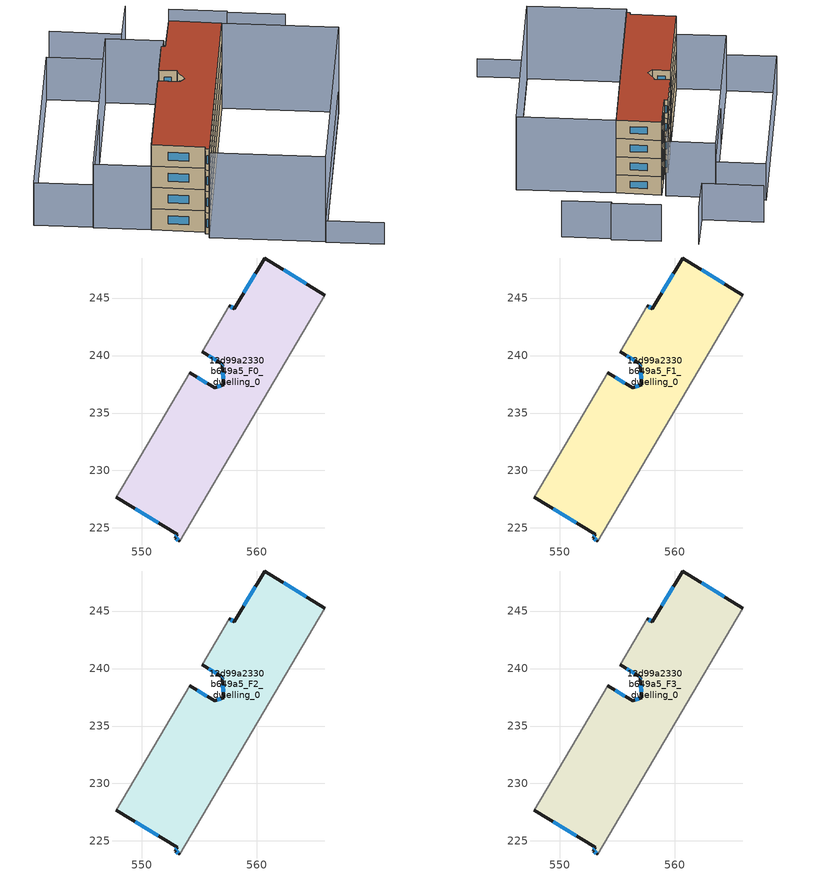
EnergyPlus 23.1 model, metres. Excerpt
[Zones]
12d99a2330b649a5_F0_dwelling_0
 floor ground (EU_floor_Construction): 565.92,245.26 553.32,223.86 552.9,224.12 553.09,224.43 547.79,227.67 554.17,238.5 556.34,237.18 557.13,237.45 556.99,239.11 557.06,239.24 555.25,240.34 557.6,244.35 558.04,244.09 560.72,248.49 z0
 wall outside (EU_wall_Construction): 555.25,240.34 557.06,239.24 556.99,239.11 557.13,237.45 556.34,237.18 554.17,238.5 / 565.92,245.26 560.72,248.49 558.04,244.09 557.6,244.35 / 547.79,227.67 553.09,224.43 552.9,224.12 553.32,223.86 z0:3
 wall adiabatic (EU_wall_Construction): 557.6,244.35 555.25,240.34 / 553.32,223.86 565.92,245.26 / 554.17,238.5 547.79,227.67 z0:3
 window (EU_Window_Construction): 556.88,237.37 556.58,237.27 / 557.03,238.59 557.09,237.97 / 557.04,239.2 557.01,239.15 / 555.81,240 556.5,239.58 / 557.9,244.17 557.74,244.27 / 559.88,247.12 558.87,245.46 / 564.3,246.27 562.34,247.48 / 553.04,224.04 553.19,223.94 / 553.04,224.33 552.96,224.22 / 549.44,226.66 551.44,225.44 / 555.66,237.59 554.84,238.09 z0.93:2.07
12d99a2330b649a5_F1_dwelling_0
 floor to 12d99a2330b649a5_F0_dwelling_0 (EU_floor_Construction): 565.92,245.26 553.32,223.86 552.9,224.12 553.09,224.43 547.79,227.67 554.17,238.5 556.34,237.18 557.13,237.45 556.99,239.11 557.06,239.24 555.25,240.34 557.6,244.35 558.03,244.09 560.72,248.49 z3
 wall outside (EU_wall_Construction): 555.25,240.34 557.06,239.24 556.99,239.11 557.13,237.45 556.34,237.18 554.17,238.5 / 565.92,245.26 560.72,248.49 558.04,244.09 557.6,244.35 / 547.79,227.67 553.09,224.43 552.9,224.12 553.32,223.86 z3:6
 wall adiabatic (EU_wall_Construction): 557.6,244.35 555.25,240.34 / 553.32,223.86 565.92,245.26 / 554.17,238.5 547.79,227.67 z3:6
 window (EU_Window_Construction): 556.88,237.37 556.58,237.27 / 557.03,238.59 557.09,237.97 / 557.04,239.2 557.01,239.15 / 555.81,240 556.5,239.58 / 557.9,244.17 557.74,244.27 / 559.88,247.12 558.87,245.46 / 564.3,246.27 562.34,247.48 / 553.04,224.04 553.19,223.94 / 553.04,224.33 552.96,224.22 / 549.44,226.66 551.44,225.44 / 555.66,237.59 554.84,238.09 z3.93:5.07
12d99a2330b649a5_F2_dwelling_0
 floor to 12d99a2330b649a5_F1_dwelling_0 (EU_floor_Construction): 565.92,245.26 553.32,223.86 552.9,224.12 553.09,224.43 547.79,227.67 554.17,238.5 556.34,237.18 557.13,237.45 556.99,239.11 557.06,239.24 555.25,240.34 557.6,244.35 558.03,244.09 560.72,248.49 z6
 wall outside (EU_wall_Construction): 555.25,240.34 557.06,239.24 556.99,239.11 557.13,237.45 556.34,237.18 554.17,238.5 / 565.92,245.26 560.72,248.49 558.04,244.09 557.6,244.35 / 547.79,227.67 553.09,224.43 552.9,224.12 553.32,223.86 z6:9
 wall adiabatic (EU_wall_Construction): 557.6,244.35 555.25,240.34 / 553.32,223.86 565.92,245.26 / 554.17,238.5 547.79,227.67 z6:9
 window (EU_Window_Construction): 556.88,237.37 556.58,237.27 / 557.03,238.59 557.09,237.97 / 557.04,239.2 557.01,239.15 / 555.81,240 556.5,239.58 / 557.9,244.17 557.74,244.27 / 559.88,247.12 558.87,245.46 / 564.3,246.27 562.34,247.48 / 553.04,224.04 553.19,223.94 / 553.04,224.33 552.96,224.22 / 549.44,226.66 551.44,225.44 / 555.66,237.59 554.84,238.09 z6.93:8.07
12d99a2330b649a5_F3_dwelling_0
 floor to 12d99a2330b649a5_F2_dwelling_0 (EU_floor_Construction): 565.92,245.26 553.32,223.86 552.9,224.12 553.09,224.43 547.79,227.67 554.17,238.5 556.34,237.18 557.13,237.45 556.99,239.11 557.06,239.24 555.25,240.34 557.6,244.35 558.03,244.09 560.72,248.49 z9
 wall outside (EU_wall_Construction): 555.25,240.34 557.06,239.24 556.99,239.11 557.13,237.45 556.34,237.18 554.17,238.5 / 565.92,245.26 560.72,248.49 558.04,244.09 557.6,244.35 / 547.79,227.67 553.09,224.43 552.9,224.12 553.32,223.86 z9:12
 wall adiabatic (EU_wall_Construction): 557.6,244.35 555.25,240.34 / 553.32,223.86 565.92,245.26 / 554.17,238.5 547.79,227.67 z9:12
 window (EU_Window_Construction): 556.88,237.37 556.58,237.27 / 557.03,238.59 557.09,237.97 / 557.04,239.2 557.01,239.15 / 555.81,240 556.5,239.58 / 557.9,244.17 557.74,244.27 / 559.88,247.12 558.87,245.46 / 564.3,246.27 562.34,247.48 / 553.04,224.04 553.19,223.94 / 553.04,224.33 552.96,224.22 / 549.44,226.66 551.44,225.44 / 555.66,237.59 554.84,238.09 z9.93:11.07
 roof outside (EU_roof_Construction): 553.32,223.86 565.92,245.26 560.72,248.49 558.04,244.09 557.6,244.35 555.25,240.34 557.06,239.24 556.99,239.11 557.13,237.45 556.34,237.18 554.17,238.5 547.79,227.67 553.09,224.43 552.9,224.12 z12
shading: 542.01,231.07 554.53,252.33 / 554.53,252.33 560.3,248.93 / 560.3,248.93 547.79,227.67 / 547.79,227.67 542.01,231.07 z0:9; 570.25,212.98 564.47,216.38 / 564.47,216.38 577.31,238.19 z0:3; 577.47,238.46 564.52,216.45 / 564.52,216.45 552.97,223.25 / 552.97,223.25 565.92,245.26 / 565.92,245.26 577.47,238.46 z0:12; 577.02,250.9 571.24,254.3 / 561.43,260.76 558.55,255.98 / 558.55,255.98 551.37,260.31 / 571.35,254.49 565.58,257.89 / 554.61,252.47 542.06,231.15 / 542.06,231.15 536.19,234.61 / 536.19,234.61 548.74,255.92 / 548.74,255.92 554.61,252.47 z0:6
[Building]
EU S2 Campaign: North Axis=0; Terrain=City; Solar Distribution=FullExterior
[Site:Location]
Montreal-Trudeau.Intl.AP: Latitude=45.4667; Longitude=-73.75; Time Zone=-5; Elevation=36
[SizingPeriod:WeatherFileDays]
AnnualSizingPeriod: Begin Month=1; Begin Day of Month=1; End Month=12; End Day of Month=31; Day of Week for Start Day=Monday; Use Weather File Daylight Saving Period=No; Use Weather File Rain and Snow Indicators=No
[MATERIAL]
EU_InternalMass_Material: Roughness=MediumRough; Thickness=0.1; Conductivity=1; Density=1800; Specific Heat=900; Thermal Absorptance=0.9; Solar Absorptance=0.7; Visible Absorptance=0.7
[MATERIAL:NOMASS] Roughness=MediumRough; Thermal Absorptance=0.9; Solar Absorptance=0.7; Visible Absorptance=0.7
Name | Thermal Resistance
EU_wall_NoMass; EU_floor_NoMass | 1.36485
EU_roof_NoMass | 2.55992
[WINDOWMATERIAL:SIMPLEGLAZINGSYSTEM]
EU_Window_SimpleGlazing: UFactor=3.92339; Solar Heat Gain Coefficient=0.8; Visible Transmittance=0.8
[CONSTRUCTION]
EU_wall_Construction: EU_wall_NoMass
EU_roof_Construction: EU_roof_NoMass
EU_floor_Construction: EU_floor_NoMass
EU_Window_Construction: EU_Window_SimpleGlazing
EU_InternalMass_Construction: EU_InternalMass_Material
[ZONE] Type=1; Multiplier=1; Ceiling Height=autocalculate; Floor Area=autocalculate; Part of Total Floor Area=Yes
Name | Volume
12d99a2330b649a5_F0_dwelling_0 | 467.704
12d99a2330b649a5_F1_dwelling_0; 12d99a2330b649a5_F2_dwelling_0; 12d99a2330b649a5_F3_dwelling_0 | 467.703
[INTERNALMASS] Construction=EU_InternalMass_Construction; Surface Area=155.902
Name | Zone or ZoneList
12d99a2330b649a5_F0_dwelling_0_EU_InternalMass | 12d99a2330b649a5_F0_dwelling_0
12d99a2330b649a5_F1_dwelling_0_EU_InternalMass | 12d99a2330b649a5_F1_dwelling_0
12d99a2330b649a5_F2_dwelling_0_EU_InternalMass | 12d99a2330b649a5_F2_dwelling_0
12d99a2330b649a5_F3_dwelling_0_EU_InternalMass | 12d99a2330b649a5_F3_dwelling_0
[OTHEREQUIPMENT] Fuel Type=Electricity; Design Level Calculation Method=Watts/Area; Power per Zone Floor Area=1; Fraction Latent=0; Fraction Radiant=0; Fraction Lost=0; Carbon Dioxide Generation Rate=0; EndUse Subcategory=EU_Step8_InternalGains
Name | Zone or ZoneList or Space or SpaceList | Schedule
EU_Step8_InternalGain_12d99a2330b649a5_F0_dwelling_0_f000 | 12d99a2330b649a5_F0_dwelling_0 | EU_Step8_GainSchedule_12d99a2330b649a5_F0_dwelling_0_f000
EU_Step8_InternalGain_12d99a2330b649a5_F1_dwelling_0_f000 | 12d99a2330b649a5_F1_dwelling_0 | EU_Step8_GainSchedule_12d99a2330b649a5_F1_dwelling_0_f000
EU_Step8_InternalGain_12d99a2330b649a5_F2_dwelling_0_f000 | 12d99a2330b649a5_F2_dwelling_0 | EU_Step8_GainSchedule_12d99a2330b649a5_F2_dwelling_0_f000
EU_Step8_InternalGain_12d99a2330b649a5_F3_dwelling_0_f000 | 12d99a2330b649a5_F3_dwelling_0 | EU_Step8_GainSchedule_12d99a2330b649a5_F3_dwelling_0_f000
[ZONEVENTILATION:DESIGNFLOWRATE] Schedule=EU_AlwaysOn; Design Flow Rate Calculation Method=AirChanges/Hour; Air Changes per Hour=0.860309; Ventilation Type=Natural; Fan Pressure Rise=0; Fan Total Efficiency=1; Constant Term Coefficient=1; Temperature Term Coefficient=0; Velocity Term Coefficient=0; Velocity Squared Term Coefficient=0; Minimum Indoor Temperature=-100; Maximum Indoor Temperature=100; Delta Temperature=-100; Minimum Outdoor Temperature=-100; Maximum Outdoor Temperature=100; Maximum Wind Speed=40
Name | Zone or ZoneList or Space or SpaceList
EU_ConstantAir_12d99a2330b649a5_F0_dwelling_0 | 12d99a2330b649a5_F0_dwelling_0
EU_ConstantAir_12d99a2330b649a5_F1_dwelling_0 | 12d99a2330b649a5_F1_dwelling_0
EU_ConstantAir_12d99a2330b649a5_F2_dwelling_0 | 12d99a2330b649a5_F2_dwelling_0
EU_ConstantAir_12d99a2330b649a5_F3_dwelling_0 | 12d99a2330b649a5_F3_dwelling_0
[HVACTEMPLATE:THERMOSTAT] Constant Heating Setpoint=20; Constant Cooling Setpoint=50
EU_HeatOnly_12d99a2330b649a5_F0_dwelling_0; EU_HeatOnly_12d99a2330b649a5_F1_dwelling_0; EU_HeatOnly_12d99a2330b649a5_F2_dwelling_0; EU_HeatOnly_12d99a2330b649a5_F3_dwelling_0
[HVACTEMPLATE:ZONE:IDEALLOADSAIRSYSTEM] System Availability Schedule=EU_AlwaysOn; Maximum Heating Supply Air Temperature=50; Minimum Cooling Supply Air Temperature=13; Maximum Heating Supply Air Humidity Ratio=0.0156; Minimum Cooling Supply Air Humidity Ratio=0.0077; Heating Limit=NoLimit; Cooling Limit=NoLimit; Heating Availability Schedule=EU_AlwaysOn; Cooling Availability Schedule=EU_CoolingOff; Dehumidification Control Type=ConstantSensibleHeatRatio; Cooling Sensible Heat Ratio=0.7; Dehumidification Setpoint=60; Humidification Control Type=None; Humidification Setpoint=30; Outdoor Air Method=None; Outdoor Air Flow Rate per Person=0.00944; Outdoor Air Flow Rate per Zone Floor Area=0; Outdoor Air Flow Rate per Zone=0; Demand Controlled Ventilation Type=None; Outdoor Air Economizer Type=NoEconomizer; Heat Recovery Type=None; Sensible Heat Recovery Effectiveness=0.7; Latent Heat Recovery Effectiveness=0.65
Name | Template Thermostat
12d99a2330b649a5_F0_dwelling_0 | EU_HeatOnly_12d99a2330b649a5_F0_dwelling_0
12d99a2330b649a5_F1_dwelling_0 | EU_HeatOnly_12d99a2330b649a5_F1_dwelling_0
12d99a2330b649a5_F2_dwelling_0 | EU_HeatOnly_12d99a2330b649a5_F2_dwelling_0
12d99a2330b649a5_F3_dwelling_0 | EU_HeatOnly_12d99a2330b649a5_F3_dwelling_0
[SIZING:ZONE] Zone Cooling Design Supply Air Temperature Input Method=SupplyAirTemperature; Zone Cooling Design Supply Air Temperature=13; Zone Heating Design Supply Air Temperature Input Method=SupplyAirTemperature; Zone Heating Design Supply Air Temperature=50; Zone Cooling Design Supply Air Humidity Ratio=0.008; Zone Heating Design Supply Air Humidity Ratio=0.008; Cooling Design Air Flow Method=DesignDay; Cooling Design Air Flow Rate=0; Cooling Minimum Air Flow per Zone Floor Area=0.000762; Cooling Minimum Air Flow=0; Cooling Minimum Air Flow Fraction=0.2; Heating Design Air Flow Method=DesignDay; Heating Design Air Flow Rate=0; Heating Maximum Air Flow per Zone Floor Area=0.002032; Heating Maximum Air Flow=0.141576; Heating Maximum Air Flow Fraction=0.3; Account for Dedicated Outdoor Air System=No; Dedicated Outdoor Air System Control Strategy=NeutralSupplyAir; Dedicated Outdoor Air Low Setpoint Temperature for Design=autosize; Dedicated Outdoor Air High Setpoint Temperature for Design=autosize; Zone Load Sizing Method=Sensible Load Only No Latent Load; Zone Latent Cooling Design Supply Air Humidity Ratio Input Method=HumidityRatioDifference; Zone Cooling Design Supply Air Humidity Ratio Difference=0.005; Zone Latent Heating Design Supply Air Humidity Ratio Input Method=HumidityRatioDifference; Zone Humidification Design Supply Air Humidity Ratio Difference=0.005
12d99a2330b649a5_F0_dwelling_0; 12d99a2330b649a5_F1_dwelling_0; 12d99a2330b649a5_F2_dwelling_0; 12d99a2330b649a5_F3_dwelling_0
[SCHEDULE:CONSTANT]
Name | Hourly Value
EU_AlwaysOn | 1
EU_CoolingOff | 0
[SCHEDULE:FILE] Column Number=1; Rows to Skip at Top=0; Number of Hours of Data=8760; Column Separator=Comma; Interpolate to Timestep=No; Minutes per Item=60; Adjust Schedule for Daylight Savings=Yes
Name | File
EU_Step8_GainSchedule_12d99a2330b649a5_F0_dwelling_0_f000 | ../../schedules/12d99a2330b649a5/12d99a2330b649a5_F0_dwelling_0_f000_gain.csv
EU_Step8_GainSchedule_12d99a2330b649a5_F1_dwelling_0_f000 | ../../schedules/12d99a2330b649a5/12d99a2330b649a5_F1_dwelling_0_f000_gain.csv
EU_Step8_GainSchedule_12d99a2330b649a5_F2_dwelling_0_f000 | ../../schedules/12d99a2330b649a5/12d99a2330b649a5_F2_dwelling_0_f000_gain.csv
EU_Step8_GainSchedule_12d99a2330b649a5_F3_dwelling_0_f000 | ../../schedules/12d99a2330b649a5/12d99a2330b649a5_F3_dwelling_0_f000_gain.csv
